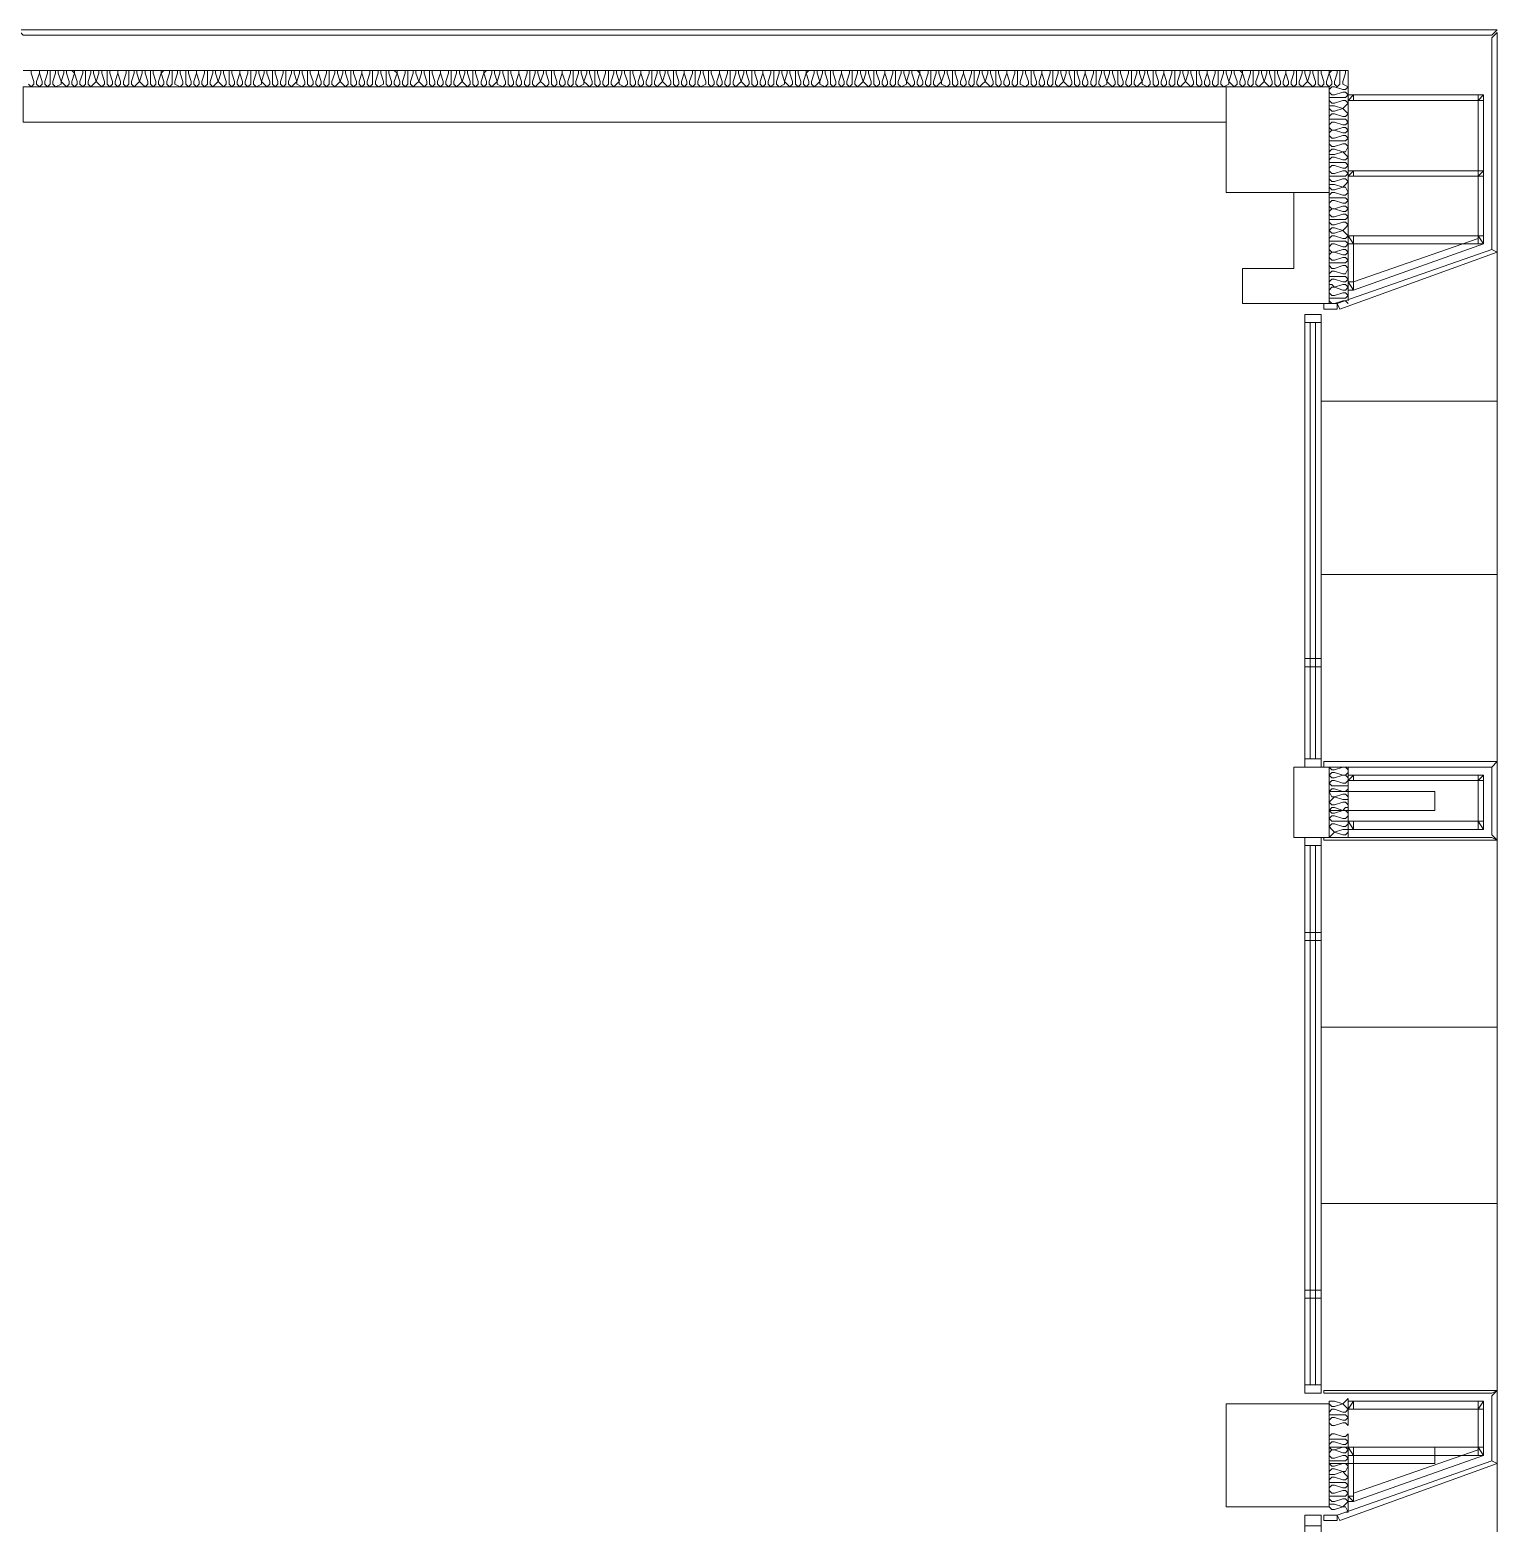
# Model space of a CAD drawing. Header units: millimetres. Extents: x -4005 to 126991, y -1911 to 106703.
# Drawn here: x 73593 to 82010, y 79587 to 88152 of the extents above; entities that cross this region are included whole.
import ezdxf

# ---------------------------------------------------------------- set-up
doc = ezdxf.new("R2010")
doc.units = ezdxf.units.MM
doc.layers.add('PDF_형상', color=7, linetype='Continuous')

msp = doc.modelspace()

# ---------------------------------------------------------------- linework, layer by layer
at = {"layer": 'PDF_형상', "lineweight": 5}
for points in [[(73554.2, 88121.3), (73523.1, 88152.4), (82010.5, 88152.4), (81979.4, 88121.3)], [(81979.4, 86893.3), (82010.5, 86877.7), (82010.5, 88136.9), (81979.4, 88105.8)], [(81979.4, 86893.3), (82010.5, 86877.7), (82010.5, 88136.9), (81979.4, 88105.8)], [(73647.5, 87903.7), (73631.9, 87857.1), (73631.9, 87841.5), (73647.5, 87826), (73663, 87841.5), (73663, 87857.1)], [(73849.5, 87903.7), (73834, 87857.1), (73834, 87841.5), (73849.5, 87826), (73865.1, 87841.5), (73865.1, 87857.1)], [(74098.3, 87903.7), (74082.7, 87857.1), (74082.7, 87841.5), (74098.3, 87826), (74113.8, 87841.5), (74113.8, 87857.1)], [(74347, 87903.7), (74331.4, 87857.1), (74331.4, 87841.5), (74347, 87826), (74362.5, 87841.5), (74362.5, 87857.1)], [(74549.1, 87903.7), (74533.5, 87857.1), (74533.5, 87841.5), (74549.1, 87826), (74564.6, 87841.5), (74564.6, 87857.1)], [(74797.8, 87903.7), (74782.2, 87857.1), (74782.2, 87841.5), (74797.8, 87826), (74813.3, 87841.5), (74813.3, 87857.1)], [(75248.6, 87903.7), (75233, 87857.1), (75233, 87841.5), (75248.6, 87826), (75264.1, 87841.5), (75264.1, 87857.1)], [(75497.3, 87903.7), (75481.7, 87857.1), (75481.7, 87841.5), (75497.3, 87826), (75512.8, 87841.5), (75512.8, 87857.1)], [(75699.4, 87903.7), (75683.8, 87857.1), (75683.8, 87841.5), (75699.4, 87826), (75714.9, 87841.5), (75714.9, 87857.1)], [(75948.1, 87903.7), (75932.5, 87857.1), (75932.5, 87841.5), (75948.1, 87826), (75963.6, 87841.5), (75963.6, 87857.1)], [(76196.8, 87903.7), (76181.2, 87857.1), (76181.2, 87841.5), (76196.8, 87826), (76212.3, 87841.5), (76212.3, 87857.1)], [(76398.9, 87903.7), (76383.3, 87857.1), (76383.3, 87841.5), (76398.9, 87826), (76414.4, 87841.5), (76414.4, 87857.1)], [(76647.6, 87903.7), (76632, 87857.1), (76632, 87841.5), (76647.6, 87826), (76663.1, 87841.5), (76663.1, 87857.1)], [(77098.4, 87903.7), (77082.8, 87857.1), (77082.8, 87841.5), (77098.4, 87826), (77113.9, 87841.5), (77113.9, 87857.1)], [(77347.1, 87903.7), (77331.5, 87857.1), (77331.5, 87841.5), (77347.1, 87826), (77362.6, 87841.5), (77362.6, 87857.1)], [(77549.2, 87903.7), (77533.6, 87857.1), (77533.6, 87841.5), (77549.2, 87826), (77564.7, 87841.5), (77564.7, 87857.1)], [(77797.9, 87903.7), (77782.3, 87857.1), (77782.3, 87841.5), (77797.9, 87826), (77813.4, 87841.5), (77813.4, 87857.1)], [(78046.6, 87903.7), (78031.1, 87857.1), (78031.1, 87841.5), (78046.6, 87826), (78062.1, 87841.5), (78062.1, 87857.1)], [(78248.7, 87903.7), (78233.1, 87857.1), (78233.1, 87841.5), (78248.7, 87826), (78264.2, 87841.5), (78264.2, 87857.1)], [(78497.4, 87903.7), (78481.9, 87857.1), (78481.9, 87841.5), (78497.4, 87826), (78512.9, 87841.5), (78512.9, 87857.1)], [(78699.5, 87903.7), (78683.9, 87857.1), (78683.9, 87841.5), (78699.5, 87826), (78715, 87841.5), (78715, 87857.1)], [(78948.2, 87903.7), (78932.6, 87857.1), (78932.6, 87841.5), (78948.2, 87826), (78963.7, 87841.5), (78963.7, 87857.1)], [(79196.9, 87903.7), (79181.4, 87857.1), (79181.4, 87841.5), (79196.9, 87826), (79212.5, 87841.5), (79212.5, 87857.1)], [(79399, 87903.7), (79383.4, 87857.1), (79383.4, 87841.5), (79399, 87826), (79414.5, 87841.5), (79414.5, 87857.1)], [(79647.7, 87903.7), (79632.2, 87857.1), (79632.2, 87841.5), (79647.7, 87826), (79663.2, 87841.5), (79663.2, 87857.1)], [(80098.5, 87903.7), (80083, 87857.1), (80083, 87841.5), (80098.5, 87826), (80114, 87841.5), (80114, 87857.1)], [(80347.2, 87903.7), (80331.7, 87857.1), (80331.7, 87841.5), (80347.2, 87826), (80362.8, 87841.5), (80362.8, 87857.1)], [(80549.3, 87903.7), (80533.8, 87857.1), (80533.8, 87841.5), (80549.3, 87826), (80564.8, 87841.5), (80564.8, 87857.1)], [(80798, 87903.7), (80782.5, 87857.1), (80782.5, 87841.5), (80798, 87826), (80813.6, 87841.5), (80813.6, 87857.1)], [(81046.7, 87903.7), (81031.2, 87857.1), (81031.2, 87841.5), (81046.7, 87826), (81062.3, 87841.5), (81062.3, 87857.1)], [(81046.7, 87219.7), (80456, 87219.7), (80456, 87826), (81046.7, 87826)], [(81155.5, 87779.3), (81186.6, 87779.3), (81186.6, 87748.2), (81155.5, 87748.2)], [(81901.7, 87779.3), (81932.8, 87779.3), (81932.8, 87748.2), (81901.7, 87748.2)], [(81077.8, 87577.2), (81124.5, 87561.7), (81140, 87561.7), (81155.5, 87577.2), (81140, 87592.8), (81124.5, 87592.8)], [(81155.5, 87344.1), (81186.6, 87344.1), (81186.6, 87313), (81155.5, 87313)], [(81901.7, 87344.1), (81932.8, 87344.1), (81932.8, 87313), (81901.7, 87313)], [(81077.8, 87126.5), (81124.5, 87110.9), (81140, 87110.9), (81155.5, 87126.5), (81140, 87142), (81124.5, 87142)], [(81901.7, 86924.4), (81932.8, 86924.4), (81932.8, 86971), (81901.7, 86971)], [(81077.8, 86877.7), (81124.5, 86862.2), (81140, 86862.2), (81155.5, 86877.7), (81140, 86893.3), (81124.5, 86893.3)], [(81108.9, 86551.3), (81093.4, 86582.4), (81979.4, 86893.3), (82010.5, 86877.7)], [(81108.9, 86551.3), (81093.4, 86582.4), (81979.4, 86893.3), (82010.5, 86877.7)], [(81077.8, 86675.7), (81124.5, 86660.1), (81140, 86660.1), (81155.5, 86675.7), (81140, 86691.2), (81124.5, 86691.2)], [(81155.5, 86660.1), (81186.6, 86660.1), (81186.6, 86706.7), (81155.5, 86706.7)], [(80906.8, 86473.6), (80906.8, 86520.2), (81000.1, 86520.2), (81000.1, 86473.6)], [(81015.6, 86582.4), (81093.4, 86582.4), (81093.4, 86551.3), (81015.6, 86551.3), (81015.6, 86582.4), (81093.4, 86582.4), (81093.4, 86551.3), (81015.6, 86551.3)], [(80906.8, 84499.4), (80906.8, 84546), (81000.1, 84546), (81000.1, 84499.4)], [(80906.8, 83924.3), (80906.8, 83970.9), (81000.1, 83970.9), (81000.1, 83924.3)], [(81979.4, 83924.3), (82010.5, 83955.3), (81015.6, 83955.3), (81015.6, 83924.3)], [(81979.4, 83924.3), (82010.5, 83955.3), (81015.6, 83955.3), (81015.6, 83924.3)], [(81979.4, 83535.6), (82010.5, 83504.5), (82010.5, 83955.3), (81979.4, 83924.3)], [(81979.4, 83535.6), (82010.5, 83504.5), (82010.5, 83955.3), (81979.4, 83924.3)], [(81046.7, 83520.1), (81046.7, 83924.3), (80844.6, 83924.3), (80844.6, 83520.1)], [(81155.5, 83877.6), (81186.6, 83877.6), (81186.6, 83846.5), (81155.5, 83846.5)], [(81901.7, 83877.6), (81932.8, 83877.6), (81932.8, 83846.5), (81901.7, 83846.5)], [(81077.8, 83753.3), (81062.3, 83737.7), (81046.7, 83722.2), (81062.3, 83706.6), (81077.8, 83706.6), (81124.5, 83722.2), (81140, 83722.2), (81155.5, 83706.6), (81155.5, 83691.1), (81140, 83691.1), (81124.5, 83675.5), (81077.8, 83691.1), (81062.3, 83691.1), (81046.7, 83675.5), (81653, 83675.5), (81653, 83784.4), (81046.7, 83784.4), (81062.3, 83753.3)], [(81077.8, 83753.3), (81124.5, 83737.7), (81140, 83737.7), (81155.5, 83737.7), (81155.5, 83753.3), (81140, 83768.8), (81124.5, 83768.8)], [(81155.5, 83566.7), (81186.6, 83566.7), (81186.6, 83613.4), (81155.5, 83613.4)], [(81901.7, 83566.7), (81932.8, 83566.7), (81932.8, 83613.4), (81901.7, 83613.4)], [(80906.8, 83473.5), (80906.8, 83520.1), (81000.1, 83520.1), (81000.1, 83473.5)], [(81979.4, 83520.1), (82010.5, 83504.5), (81015.6, 83504.5), (81015.6, 83520.1)], [(81979.4, 83520.1), (82010.5, 83504.5), (81015.6, 83504.5), (81015.6, 83520.1)], [(81077.8, 83551.2), (81124.5, 83535.6), (81140, 83535.6), (81155.5, 83551.2), (81155.5, 83566.7), (81140, 83566.7), (81124.5, 83566.7)], [(80906.8, 82929.4), (80906.8, 82976), (81000.1, 82976), (81000.1, 82929.4)], [(80906.8, 80877.5), (80906.8, 80924.1), (81000.1, 80924.1), (81000.1, 80877.5)], [(80906.8, 80333.4), (80906.8, 80380.1), (81000.1, 80380.1), (81000.1, 80333.4)], [(81979.4, 80333.4), (82010.5, 80349), (81015.6, 80349), (81015.6, 80333.4)], [(81979.4, 80333.4), (82010.5, 80349), (81015.6, 80349), (81015.6, 80333.4)], [(81979.4, 79944.8), (82010.5, 79929.3), (82010.5, 80349), (81979.4, 80317.9)], [(81979.4, 79944.8), (82010.5, 79929.3), (82010.5, 80349), (81979.4, 80317.9)], [(81046.7, 80271.3), (80456, 80271.3), (80456, 79680.6), (81046.7, 79680.6)], [(81046.7, 79680.6), (81046.7, 80271.3), (80456, 80271.3), (80456, 79680.6)], [(81155.5, 80302.3), (81155.5, 80146.9), (81140, 80162.4), (81124.5, 80162.4), (81077.8, 80146.9), (81062.3, 80146.9), (81046.7, 80162.4), (81046.7, 80178), (81062.3, 80193.5), (81077.8, 80193.5), (81124.5, 80178), (81140, 80178), (81155.5, 80193.5), (81140, 80209.1), (81124.5, 80209.1), (81077.8, 80209.1), (81062.3, 80209.1), (81046.7, 80209.1), (81046.7, 80224.6), (81062.3, 80240.2), (81077.8, 80240.2), (81124.5, 80224.6), (81140, 80224.6), (81155.5, 80240.2), (81140, 80255.7), (81124.5, 80271.3), (81077.8, 80255.7), (81062.3, 80255.7), (81046.7, 80271.3), (81046.7, 80286.8), (81062.3, 80286.8), (81077.8, 80286.8), (81124.5, 80271.3), (81140, 80286.8)], [(81155.5, 80286.8), (81186.6, 80286.8), (81186.6, 80240.2), (81155.5, 80240.2)], [(81901.7, 80286.8), (81932.8, 80286.8), (81932.8, 80240.2), (81901.7, 80240.2)], [(81124.5, 79680.6), (81140, 79696.1), (81155.5, 79711.6), (81140, 79727.2), (81124.5, 79727.2), (81077.8, 79711.6), (81062.3, 79711.6), (81046.7, 79727.2), (81046.7, 79742.7), (81062.3, 79742.7), (81077.8, 79742.7), (81124.5, 79742.7), (81140, 79742.7), (81155.5, 79758.3), (81140, 79773.8), (81124.5, 79773.8), (81077.8, 79758.3), (81062.3, 79758.3), (81046.7, 79773.8), (81046.7, 79789.4), (81062.3, 79804.9), (81077.8, 79804.9), (81124.5, 79789.4), (81140, 79789.4), (81155.5, 79804.9), (81140, 79820.5), (81124.5, 79820.5), (81077.8, 79820.5), (81062.3, 79820.5), (81046.7, 79820.5), (81046.7, 79836), (81062.3, 79851.5), (81077.8, 79851.5), (81124.5, 79836), (81140, 79836), (81155.5, 79851.5), (81140, 79867.1), (81124.5, 79882.6), (81140, 79882.6), (81155.5, 79913.7), (81140, 79929.3), (81124.5, 79929.3), (81077.8, 79913.7), (81062.3, 79913.7), (81046.7, 79929.3), (81046.7, 79944.8), (81062.3, 79944.8), (81077.8, 79944.8), (81124.5, 79944.8), (81140, 79944.8), (81155.5, 79960.4), (81140, 79975.9), (81124.5, 79975.9), (81077.8, 79960.4), (81062.3, 79960.4), (81046.7, 79975.9), (81046.7, 79991.4), (81062.3, 80007), (81077.8, 80007), (81124.5, 79991.4), (81140, 79991.4), (81155.5, 80007), (81140, 80022.5), (81124.5, 80022.5), (81077.8, 80007), (81062.3, 80007), (81046.7, 80022.5), (81046.7, 80038.1), (81062.3, 80053.6), (81077.8, 80053.6), (81124.5, 80038.1), (81140, 80038.1), (81155.5, 80053.6), (81140, 80069.2), (81124.5, 80069.2), (81077.8, 80069.2), (81062.3, 80069.2), (81046.7, 80069.2), (81046.7, 80084.7), (81062.3, 80100.3), (81077.8, 80100.3), (81124.5, 80084.7), (81140, 80084.7), (81155.5, 80100.3), (81155.5, 79649.5), (81140, 79680.6)], [(81155.5, 79975.9), (81186.6, 79975.9), (81186.6, 80022.5), (81155.5, 80022.5)], [(81901.7, 79975.9), (81932.8, 79975.9), (81932.8, 80022.5), (81901.7, 80022.5)], [(81108.9, 79602.8), (81093.4, 79633.9), (81979.4, 79944.8), (82010.5, 79929.3)], [(81108.9, 79602.8), (81093.4, 79633.9), (81979.4, 79944.8), (82010.5, 79929.3)], [(81124.5, 79882.6), (81077.8, 79898.2), (81062.3, 79898.2), (81046.7, 79882.6), (81046.7, 79867.1), (81062.3, 79867.1), (81077.8, 79867.1)], [(81155.5, 79711.6), (81186.6, 79711.6), (81186.6, 79742.7), (81155.5, 79742.7)], [(81124.5, 79680.6), (81077.8, 79696.1), (81062.3, 79696.1), (81046.7, 79696.1), (81046.7, 79680.6), (81062.3, 79665), (81077.8, 79665)], [(80906.8, 79571.7), (80906.8, 79633.9), (81000.1, 79633.9), (81000.1, 79571.7)], [(81015.6, 79633.9), (81015.6, 79602.8), (81093.4, 79602.8), (81093.4, 79633.9)], [(81015.6, 79633.9), (81015.6, 79602.8), (81093.4, 79602.8), (81093.4, 79633.9)]]:
    msp.add_lwpolyline(points, close=True, dxfattribs=at)
for points in [[(73554.2, 87919.2), (81155.5, 87919.2), (81155.5, 86597.9)], [(81155.5, 86582.4), (81140, 86597.9), (81124.5, 86597.9), (81077.8, 86582.4), (81062.3, 86582.4), (81046.7, 86597.9), (81046.7, 86613.5), (81062.3, 86613.5), (81077.8, 86613.5), (81124.5, 86613.5), (81140, 86613.5), (81155.5, 86629), (81140, 86644.6), (81124.5, 86644.6), (81077.8, 86629), (81062.3, 86629), (81046.7, 86644.6), (81046.7, 86660.1), (81062.3, 86675.7), (81077.8, 86675.7), (81062.3, 86691.2), (81046.7, 86691.2), (81046.7, 86706.7), (81062.3, 86722.3), (81077.8, 86722.3), (81124.5, 86706.7), (81140, 86706.7), (81155.5, 86722.3), (81140, 86737.8), (81124.5, 86737.8), (81077.8, 86737.8), (81062.3, 86737.8), (81046.7, 86737.8), (81046.7, 86753.4), (81062.3, 86768.9), (81077.8, 86768.9), (81124.5, 86753.4), (81140, 86753.4), (81155.5, 86784.5), (81140, 86800), (81124.5, 86800), (81077.8, 86784.5), (81062.3, 86784.5), (81046.7, 86800), (81046.7, 86815.6), (81062.3, 86815.6), (81077.8, 86815.6), (81124.5, 86815.6), (81140, 86815.6), (81155.5, 86831.1), (81140, 86846.7), (81124.5, 86846.7), (81077.8, 86831.1), (81062.3, 86831.1), (81046.7, 86846.7), (81046.7, 86862.2), (81062.3, 86877.7), (81077.8, 86877.7), (81062.3, 86877.7), (81046.7, 86893.3), (81046.7, 86908.8), (81062.3, 86924.4), (81077.8, 86924.4), (81124.5, 86908.8), (81140, 86908.8), (81155.5, 86924.4), (81140, 86939.9), (81124.5, 86939.9), (81077.8, 86939.9), (81062.3, 86939.9), (81046.7, 86939.9), (81046.7, 86955.5), (81062.3, 86971), (81077.8, 86971), (81124.5, 86955.5), (81140, 86955.5), (81155.5, 86971), (81140, 86986.5), (81124.5, 87002.1), (81077.8, 86986.5), (81062.3, 86986.5), (81046.7, 87002.1), (81062.3, 87017.6), (81077.8, 87017.6), (81124.5, 87002.1), (81140, 87017.6), (81155.5, 87033.2), (81140, 87048.7), (81124.5, 87048.7), (81077.8, 87033.2), (81062.3, 87033.2), (81046.7, 87048.7), (81046.7, 87064.3), (81062.3, 87064.3), (81077.8, 87064.3), (81124.5, 87064.3), (81140, 87064.3), (81155.5, 87079.8), (81140, 87095.4), (81124.5, 87095.4), (81077.8, 87079.8), (81062.3, 87079.8), (81046.7, 87095.4), (81046.7, 87110.9), (81062.3, 87126.5), (81077.8, 87126.5), (81062.3, 87126.5), (81046.7, 87142), (81046.7, 87157.5), (81062.3, 87173.1), (81077.8, 87173.1), (81124.5, 87157.5), (81140, 87157.5), (81155.5, 87173.1), (81140, 87188.6), (81124.5, 87188.6), (81077.8, 87188.6), (81062.3, 87188.6), (81046.7, 87188.6), (81046.7, 87204.2), (81062.3, 87219.7), (81077.8, 87219.7), (81124.5, 87204.2), (81140, 87204.2), (81155.5, 87219.7), (81140, 87250.8), (81124.5, 87250.8), (81077.8, 87235.3), (81062.3, 87235.3), (81046.7, 87250.8), (81046.7, 87266.4), (81062.3, 87266.4), (81077.8, 87266.4), (81124.5, 87250.8), (81140, 87266.4), (81155.5, 87281.9), (81140, 87297.4), (81124.5, 87297.4), (81077.8, 87281.9), (81062.3, 87281.9), (81046.7, 87297.4), (81046.7, 87313), (81062.3, 87313), (81077.8, 87313), (81124.5, 87313), (81140, 87313), (81155.5, 87328.5), (81140, 87344.1), (81124.5, 87344.1), (81077.8, 87328.5), (81062.3, 87328.5), (81046.7, 87344.1), (81046.7, 87359.6), (81062.3, 87375.2), (81077.8, 87375.2), (81124.5, 87359.6), (81140, 87359.6), (81155.5, 87375.2), (81140, 87390.7), (81124.5, 87390.7), (81077.8, 87390.7), (81062.3, 87390.7), (81046.7, 87390.7), (81046.7, 87406.3), (81062.3, 87421.8), (81077.8, 87421.8), (81124.5, 87406.3), (81140, 87406.3), (81155.5, 87421.8), (81140, 87437.4), (81124.5, 87452.9), (81077.8, 87437.4), (81062.3, 87437.4), (81046.7, 87437.4), (81046.7, 87452.9), (81062.3, 87468.4), (81077.8, 87468.4), (81124.5, 87452.9), (81140, 87452.9), (81155.5, 87484), (81140, 87499.5), (81124.5, 87499.5), (81077.8, 87484), (81062.3, 87484), (81046.7, 87499.5), (81046.7, 87515.1), (81062.3, 87515.1), (81077.8, 87515.1), (81124.5, 87515.1), (81140, 87515.1), (81155.5, 87530.6), (81140, 87546.2), (81124.5, 87546.2), (81077.8, 87530.6), (81062.3, 87530.6), (81046.7, 87546.2), (81046.7, 87561.7), (81062.3, 87577.2), (81077.8, 87577.2), (81062.3, 87577.2), (81046.7, 87592.8), (81046.7, 87608.3), (81062.3, 87623.9), (81077.8, 87623.9), (81124.5, 87608.3), (81140, 87608.3), (81155.5, 87623.9), (81140, 87639.4), (81124.5, 87639.4), (81077.8, 87639.4), (81062.3, 87639.4), (81046.7, 87639.4), (81046.7, 87655), (81062.3, 87670.5), (81077.8, 87670.5), (81124.5, 87655), (81140, 87655), (81155.5, 87670.5), (81140, 87686.1), (81124.5, 87701.6), (81077.8, 87686.1), (81062.3, 87686.1), (81046.7, 87701.6), (81046.7, 87717.2), (81062.3, 87717.2), (81077.8, 87717.2), (81124.5, 87701.6), (81140, 87717.2), (81155.5, 87732.7), (81140, 87748.2), (81124.5, 87748.2), (81077.8, 87732.7), (81062.3, 87732.7), (81046.7, 87748.2), (81046.7, 87763.8), (81062.3, 87763.8), (81077.8, 87763.8), (81124.5, 87763.8), (81140, 87763.8), (81155.5, 87779.3), (81140, 87794.9), (81124.5, 87794.9), (81077.8, 87779.3), (81062.3, 87779.3), (81046.7, 87794.9), (81046.7, 87810.4), (81062.3, 87826), (81077.8, 87826), (81124.5, 87810.4), (81140, 87810.4), (81155.5, 87826), (81124.5, 87841.5), (81124.5, 87857.1), (81140, 87903.7), (81140, 87919.2), (81124.5, 87919.2), (81108.9, 87919.2), (81108.9, 87903.7), (81108.9, 87857.1), (81108.9, 87841.5), (81093.4, 87826), (81077.8, 87841.5), (81077.8, 87857.1), (81093.4, 87903.7), (81093.4, 87919.2), (81077.8, 87919.2), (81062.3, 87919.2), (81046.7, 87903.7), (81046.7, 87919.2), (81031.2, 87919.2), (81015.6, 87919.2), (81000.1, 87919.2), (81000.1, 87903.7), (81015.6, 87857.1), (81015.6, 87841.5), (81000.1, 87826), (80984.5, 87841.5), (80984.5, 87857.1), (80984.5, 87903.7), (80984.5, 87919.2), (80969, 87919.2), (80953.5, 87919.2), (80953.5, 87903.7), (80969, 87857.1), (80969, 87841.5), (80953.5, 87826), (80937.9, 87841.5), (80922.4, 87857.1), (80937.9, 87903.7), (80937.9, 87919.2), (80922.4, 87919.2), (80906.8, 87919.2), (80906.8, 87903.7), (80922.4, 87857.1), (80906.8, 87841.5), (80891.3, 87826), (80875.7, 87841.5), (80875.7, 87857.1), (80891.3, 87903.7), (80891.3, 87919.2), (80875.7, 87919.2), (80860.2, 87919.2), (80860.2, 87903.7), (80860.2, 87857.1), (80860.2, 87841.5), (80844.6, 87826), (80829.1, 87841.5), (80829.1, 87857.1), (80844.6, 87903.7), (80844.6, 87919.2), (80829.1, 87919.2), (80813.6, 87919.2), (80798, 87919.2), (80798, 87903.7), (80798, 87919.2), (80782.5, 87919.2), (80766.9, 87919.2), (80751.4, 87919.2), (80751.4, 87903.7), (80766.9, 87857.1), (80766.9, 87841.5), (80751.4, 87826), (80735.8, 87841.5), (80735.8, 87857.1), (80735.8, 87903.7), (80735.8, 87919.2), (80720.3, 87919.2), (80704.7, 87919.2), (80704.7, 87903.7), (80720.3, 87857.1), (80720.3, 87841.5), (80704.7, 87826), (80689.2, 87841.5), (80673.6, 87857.1), (80689.2, 87903.7), (80689.2, 87919.2), (80673.6, 87919.2), (80658.1, 87919.2), (80658.1, 87903.7), (80673.6, 87857.1), (80658.1, 87841.5), (80642.6, 87826), (80627, 87841.5), (80627, 87857.1), (80642.6, 87903.7), (80642.6, 87919.2), (80627, 87919.2), (80611.5, 87919.2), (80611.5, 87903.7), (80611.5, 87857.1), (80611.5, 87841.5), (80595.9, 87826), (80580.4, 87841.5), (80580.4, 87857.1), (80595.9, 87903.7), (80595.9, 87919.2), (80580.4, 87919.2), (80564.8, 87919.2), (80549.3, 87919.2), (80549.3, 87903.7), (80533.8, 87919.2), (80518.2, 87919.2), (80502.7, 87919.2), (80502.7, 87903.7), (80518.2, 87857.1), (80518.2, 87841.5), (80502.7, 87826), (80487.1, 87841.5), (80471.6, 87857.1), (80487.1, 87903.7), (80487.1, 87919.2), (80471.6, 87919.2), (80456, 87919.2), (80456, 87903.7), (80471.6, 87857.1), (80471.6, 87841.5), (80440.5, 87826), (80424.9, 87841.5), (80424.9, 87857.1), (80440.5, 87903.7), (80440.5, 87919.2), (80424.9, 87919.2), (80409.4, 87919.2), (80409.4, 87903.7), (80409.4, 87857.1), (80409.4, 87841.5), (80393.8, 87826), (80378.3, 87841.5), (80378.3, 87857.1), (80393.8, 87903.7), (80393.8, 87919.2), (80378.3, 87919.2), (80362.8, 87919.2), (80347.2, 87919.2), (80347.2, 87903.7), (80347.2, 87919.2), (80331.7, 87919.2), (80316.1, 87919.2), (80300.6, 87919.2), (80300.6, 87903.7), (80316.1, 87857.1), (80316.1, 87841.5), (80300.6, 87826), (80285, 87841.5), (80285, 87857.1), (80285, 87903.7), (80285, 87919.2), (80269.5, 87919.2), (80253.9, 87919.2), (80253.9, 87903.7), (80269.5, 87857.1), (80269.5, 87841.5), (80253.9, 87826), (80238.4, 87841.5), (80222.9, 87857.1), (80238.4, 87903.7), (80238.4, 87919.2), (80222.9, 87919.2), (80207.3, 87919.2), (80207.3, 87903.7), (80222.9, 87857.1), (80207.3, 87841.5), (80191.8, 87826), (80176.2, 87841.5), (80176.2, 87857.1), (80191.8, 87903.7), (80191.8, 87919.2), (80176.2, 87919.2), (80160.7, 87919.2), (80160.7, 87903.7), (80160.7, 87857.1), (80160.7, 87841.5), (80145.1, 87826), (80129.6, 87841.5), (80129.6, 87857.1), (80145.1, 87903.7), (80145.1, 87919.2), (80129.6, 87919.2), (80114, 87919.2), (80098.5, 87919.2), (80098.5, 87903.7), (80098.5, 87919.2), (80083, 87919.2), (80067.4, 87919.2), (80051.9, 87919.2), (80051.9, 87903.7), (80067.4, 87857.1), (80067.4, 87841.5), (80051.9, 87826), (80036.3, 87841.5), (80036.3, 87857.1), (80036.3, 87903.7), (80036.3, 87919.2), (80020.8, 87919.2), (80005.2, 87919.2), (80005.2, 87903.7), (80020.8, 87857.1), (80020.8, 87841.5), (80005.2, 87826), (79974.1, 87841.5), (79974.1, 87857.1), (79989.7, 87903.7), (79989.7, 87919.2), (79974.1, 87919.2), (79958.6, 87919.2), (79958.6, 87903.7), (79974.1, 87857.1), (79958.6, 87841.5), (79943.1, 87826), (79927.5, 87841.5), (79927.5, 87857.1), (79943.1, 87903.7), (79943.1, 87919.2), (79927.5, 87919.2), (79912, 87919.2), (79912, 87903.7), (79912, 87857.1), (79912, 87841.5), (79896.4, 87826), (79880.9, 87841.5), (79880.9, 87857.1), (79896.4, 87903.7), (79896.4, 87919.2), (79880.9, 87919.2), (79865.3, 87919.2), (79849.8, 87919.2), (79849.8, 87903.7), (79865.3, 87857.1), (79865.3, 87841.5), (79849.8, 87826), (79834.2, 87841.5), (79834.2, 87857.1), (79834.2, 87903.7), (79834.2, 87919.2), (79818.7, 87919.2), (79803.2, 87919.2), (79803.2, 87903.7), (79818.7, 87857.1), (79818.7, 87841.5), (79803.2, 87826), (79787.6, 87841.5), (79772.1, 87857.1), (79787.6, 87903.7), (79787.6, 87919.2), (79772.1, 87919.2), (79756.5, 87919.2), (79756.5, 87903.7), (79772.1, 87857.1), (79772.1, 87841.5), (79741, 87826), (79725.4, 87841.5), (79725.4, 87857.1), (79741, 87903.7), (79741, 87919.2), (79725.4, 87919.2), (79709.9, 87919.2), (79709.9, 87903.7), (79709.9, 87857.1), (79709.9, 87841.5), (79694.3, 87826), (79678.8, 87841.5), (79678.8, 87857.1), (79694.3, 87903.7), (79694.3, 87919.2), (79678.8, 87919.2), (79663.2, 87919.2), (79647.7, 87919.2), (79647.7, 87903.7), (79647.7, 87919.2), (79632.2, 87919.2), (79616.6, 87919.2), (79601.1, 87919.2), (79601.1, 87903.7), (79616.6, 87857.1), (79616.6, 87841.5), (79601.1, 87826), (79585.5, 87841.5), (79585.5, 87857.1), (79585.5, 87903.7), (79585.5, 87919.2), (79570, 87919.2), (79554.4, 87919.2), (79554.4, 87903.7), (79570, 87857.1), (79570, 87841.5), (79554.4, 87826), (79538.9, 87841.5), (79523.3, 87857.1), (79538.9, 87903.7), (79538.9, 87919.2), (79523.3, 87919.2), (79507.8, 87919.2), (79507.8, 87903.7), (79523.3, 87857.1), (79507.8, 87841.5), (79492.3, 87826), (79476.7, 87841.5), (79476.7, 87857.1), (79492.3, 87903.7), (79492.3, 87919.2), (79476.7, 87919.2), (79461.2, 87919.2), (79461.2, 87903.7), (79461.2, 87857.1), (79461.2, 87841.5), (79445.6, 87826), (79430.1, 87841.5), (79430.1, 87857.1), (79445.6, 87903.7), (79445.6, 87919.2), (79430.1, 87919.2), (79414.5, 87919.2), (79399, 87919.2), (79399, 87903.7), (79399, 87919.2), (79383.4, 87919.2), (79367.9, 87919.2), (79352.4, 87919.2), (79352.4, 87903.7), (79367.9, 87857.1), (79367.9, 87841.5), (79352.4, 87826), (79336.8, 87841.5), (79336.8, 87857.1), (79336.8, 87903.7), (79336.8, 87919.2), (79321.3, 87919.2), (79305.7, 87919.2), (79305.7, 87903.7), (79321.3, 87857.1), (79321.3, 87841.5), (79305.7, 87826), (79274.6, 87841.5), (79274.6, 87857.1), (79290.2, 87903.7), (79290.2, 87919.2), (79274.6, 87919.2), (79259.1, 87919.2), (79259.1, 87903.7), (79259.1, 87857.1), (79259.1, 87841.5), (79243.5, 87826), (79228, 87841.5), (79228, 87857.1), (79243.5, 87903.7), (79243.5, 87919.2), (79228, 87919.2), (79212.5, 87919.2), (79196.9, 87919.2), (79196.9, 87903.7), (79196.9, 87919.2), (79181.4, 87919.2), (79165.8, 87919.2), (79150.3, 87919.2), (79150.3, 87903.7), (79165.8, 87857.1), (79165.8, 87841.5), (79150.3, 87826), (79134.7, 87841.5), (79134.7, 87857.1), (79134.7, 87903.7), (79134.7, 87919.2), (79119.2, 87919.2), (79103.6, 87919.2), (79103.6, 87903.7), (79119.2, 87857.1), (79119.2, 87841.5), (79103.6, 87826), (79088.1, 87841.5), (79072.6, 87857.1), (79088.1, 87903.7), (79088.1, 87919.2), (79072.6, 87919.2), (79057, 87919.2), (79057, 87903.7), (79072.6, 87857.1), (79057, 87841.5), (79041.5, 87826), (79025.9, 87841.5), (79025.9, 87857.1), (79041.5, 87903.7), (79041.5, 87919.2), (79025.9, 87919.2), (79010.4, 87919.2), (79010.4, 87903.7), (79010.4, 87857.1), (79010.4, 87841.5), (78994.8, 87826), (78979.3, 87841.5), (78979.3, 87857.1), (78994.8, 87903.7), (78994.8, 87919.2), (78979.3, 87919.2), (78963.7, 87919.2), (78948.2, 87919.2), (78948.2, 87903.7), (78948.2, 87919.2), (78932.6, 87919.2), (78917.1, 87919.2), (78901.6, 87919.2), (78901.6, 87903.7), (78917.1, 87857.1), (78917.1, 87841.5), (78901.6, 87826), (78886, 87841.5), (78886, 87857.1), (78886, 87903.7), (78886, 87919.2), (78870.5, 87919.2), (78854.9, 87919.2), (78854.9, 87903.7), (78870.5, 87857.1), (78870.5, 87841.5), (78854.9, 87826), (78823.8, 87841.5), (78823.8, 87857.1), (78839.4, 87903.7), (78839.4, 87919.2), (78823.8, 87919.2), (78808.3, 87919.2), (78808.3, 87903.7), (78823.8, 87857.1), (78808.3, 87841.5), (78792.7, 87826), (78777.2, 87841.5), (78777.2, 87857.1), (78792.7, 87903.7), (78792.7, 87919.2), (78777.2, 87919.2), (78761.7, 87919.2), (78761.7, 87903.7), (78761.7, 87857.1), (78761.7, 87841.5), (78746.1, 87826), (78730.6, 87841.5), (78730.6, 87857.1), (78746.1, 87903.7), (78746.1, 87919.2), (78730.6, 87919.2), (78715, 87919.2), (78699.5, 87919.2), (78699.5, 87903.7), (78683.9, 87919.2), (78668.4, 87919.2), (78652.8, 87919.2), (78652.8, 87903.7), (78668.4, 87857.1), (78668.4, 87841.5), (78652.8, 87826), (78637.3, 87841.5), (78621.8, 87857.1), (78637.3, 87903.7), (78637.3, 87919.2), (78621.8, 87919.2), (78606.2, 87919.2), (78606.2, 87903.7), (78621.8, 87857.1), (78621.8, 87841.5), (78590.7, 87826), (78575.1, 87841.5), (78575.1, 87857.1), (78590.7, 87903.7), (78590.7, 87919.2), (78575.1, 87919.2), (78559.6, 87919.2), (78559.6, 87903.7), (78559.6, 87857.1), (78559.6, 87841.5), (78544, 87826), (78528.5, 87841.5), (78528.5, 87857.1), (78544, 87903.7), (78544, 87919.2), (78528.5, 87919.2), (78512.9, 87919.2), (78497.4, 87919.2), (78497.4, 87903.7), (78497.4, 87919.2), (78481.9, 87919.2), (78466.3, 87919.2), (78450.8, 87919.2), (78450.8, 87903.7), (78466.3, 87857.1), (78466.3, 87841.5), (78450.8, 87826), (78435.2, 87841.5), (78435.2, 87857.1), (78435.2, 87903.7), (78435.2, 87919.2), (78419.7, 87919.2), (78404.1, 87919.2), (78404.1, 87903.7), (78419.7, 87857.1), (78419.7, 87841.5), (78404.1, 87826), (78388.6, 87841.5), (78373, 87857.1), (78388.6, 87903.7), (78388.6, 87919.2), (78373, 87919.2), (78357.5, 87919.2), (78357.5, 87903.7), (78373, 87857.1), (78357.5, 87841.5), (78341.9, 87826), (78326.4, 87841.5), (78326.4, 87857.1), (78341.9, 87903.7), (78341.9, 87919.2), (78326.4, 87919.2), (78310.9, 87919.2), (78310.9, 87903.7), (78310.9, 87857.1), (78310.9, 87841.5), (78295.3, 87826), (78279.8, 87841.5), (78279.8, 87857.1), (78295.3, 87903.7), (78295.3, 87919.2), (78279.8, 87919.2), (78264.2, 87919.2), (78248.7, 87919.2), (78248.7, 87903.7), (78248.7, 87919.2), (78233.1, 87919.2), (78217.6, 87919.2), (78202.1, 87919.2), (78202.1, 87903.7), (78217.6, 87857.1), (78217.6, 87841.5), (78202.1, 87826), (78186.5, 87841.5), (78186.5, 87857.1), (78186.5, 87903.7), (78186.5, 87919.2), (78171, 87919.2), (78155.4, 87919.2), (78155.4, 87903.7), (78171, 87857.1), (78171, 87841.5), (78155.4, 87826), (78124.3, 87841.5), (78124.3, 87857.1), (78139.9, 87903.7), (78139.9, 87919.2), (78124.3, 87919.2), (78108.8, 87919.2), (78108.8, 87903.7), (78124.3, 87857.1), (78108.8, 87841.5), (78093.2, 87826), (78077.7, 87841.5), (78077.7, 87857.1), (78093.2, 87903.7), (78093.2, 87919.2), (78077.7, 87919.2), (78062.1, 87919.2), (78046.6, 87903.7), (78046.6, 87919.2), (78031.1, 87919.2), (78015.5, 87919.2), (78000, 87919.2), (78000, 87903.7), (78015.5, 87857.1), (78015.5, 87841.5), (78000, 87826), (77984.4, 87841.5), (77984.4, 87857.1), (77984.4, 87903.7), (77984.4, 87919.2), (77968.9, 87919.2), (77953.3, 87919.2), (77953.3, 87903.7), (77968.9, 87857.1), (77968.9, 87841.5), (77953.3, 87826), (77937.8, 87841.5), (77922.2, 87857.1), (77937.8, 87903.7), (77937.8, 87919.2), (77922.2, 87919.2), (77906.7, 87919.2), (77906.7, 87903.7), (77922.2, 87857.1), (77922.2, 87841.5), (77891.2, 87826), (77875.6, 87841.5), (77875.6, 87857.1), (77891.2, 87903.7), (77891.2, 87919.2), (77875.6, 87919.2), (77860.1, 87919.2), (77860.1, 87903.7), (77860.1, 87857.1), (77860.1, 87841.5), (77844.5, 87826), (77829, 87841.5), (77829, 87857.1), (77844.5, 87903.7), (77844.5, 87919.2), (77829, 87919.2), (77813.4, 87919.2), (77797.9, 87919.2), (77797.9, 87903.7), (77797.9, 87919.2), (77782.3, 87919.2), (77766.8, 87919.2), (77751.3, 87919.2), (77751.3, 87903.7), (77766.8, 87857.1), (77766.8, 87841.5), (77751.3, 87826), (77735.7, 87841.5), (77735.7, 87857.1), (77735.7, 87903.7), (77735.7, 87919.2), (77720.2, 87919.2), (77704.6, 87919.2), (77704.6, 87903.7), (77720.2, 87857.1), (77720.2, 87841.5), (77704.6, 87826), (77689.1, 87841.5), (77673.5, 87857.1), (77689.1, 87903.7), (77689.1, 87919.2), (77673.5, 87919.2), (77658, 87919.2), (77658, 87903.7), (77673.5, 87857.1), (77658, 87841.5), (77642.4, 87826), (77626.9, 87841.5), (77626.9, 87857.1), (77642.4, 87903.7), (77642.4, 87919.2), (77626.9, 87919.2), (77611.4, 87919.2), (77611.4, 87903.7), (77611.4, 87857.1), (77611.4, 87841.5), (77595.8, 87826), (77580.3, 87841.5), (77580.3, 87857.1), (77595.8, 87903.7), (77595.8, 87919.2), (77580.3, 87919.2), (77564.7, 87919.2), (77549.2, 87919.2), (77549.2, 87903.7), (77549.2, 87919.2), (77533.6, 87919.2), (77518.1, 87919.2), (77502.5, 87919.2), (77502.5, 87903.7), (77518.1, 87857.1), (77518.1, 87841.5), (77502.5, 87826), (77487, 87841.5), (77487, 87857.1), (77487, 87903.7), (77487, 87919.2), (77471.5, 87919.2), (77455.9, 87919.2), (77455.9, 87903.7), (77471.5, 87857.1), (77471.5, 87841.5), (77440.4, 87826), (77424.8, 87841.5), (77424.8, 87857.1), (77440.4, 87903.7), (77440.4, 87919.2), (77424.8, 87919.2), (77409.3, 87919.2), (77409.3, 87903.7), (77409.3, 87857.1), (77409.3, 87841.5), (77393.7, 87826), (77378.2, 87841.5), (77378.2, 87857.1), (77393.7, 87903.7), (77393.7, 87919.2), (77378.2, 87919.2), (77362.6, 87919.2), (77347.1, 87919.2), (77347.1, 87903.7), (77347.1, 87919.2), (77331.5, 87919.2), (77316, 87919.2), (77300.5, 87919.2), (77300.5, 87903.7), (77316, 87857.1), (77316, 87841.5), (77300.5, 87826), (77284.9, 87841.5), (77284.9, 87857.1), (77284.9, 87903.7), (77284.9, 87919.2), (77269.4, 87919.2), (77253.8, 87919.2), (77253.8, 87903.7), (77269.4, 87857.1), (77269.4, 87841.5), (77253.8, 87826), (77238.3, 87841.5), (77222.7, 87857.1), (77238.3, 87903.7), (77238.3, 87919.2), (77222.7, 87919.2), (77207.2, 87919.2), (77207.2, 87903.7), (77222.7, 87857.1), (77207.2, 87841.5), (77191.6, 87826), (77176.1, 87841.5), (77176.1, 87857.1), (77191.6, 87903.7), (77191.6, 87919.2), (77176.1, 87919.2), (77160.6, 87919.2), (77160.6, 87903.7), (77160.6, 87857.1), (77160.6, 87841.5), (77145, 87826), (77129.5, 87841.5), (77129.5, 87857.1), (77145, 87903.7), (77145, 87919.2), (77129.5, 87919.2), (77113.9, 87919.2), (77098.4, 87919.2), (77098.4, 87903.7), (77098.4, 87919.2), (77082.8, 87919.2), (77067.3, 87919.2), (77051.7, 87919.2), (77051.7, 87903.7), (77067.3, 87857.1), (77067.3, 87841.5), (77051.7, 87826), (77036.2, 87841.5), (77036.2, 87857.1), (77036.2, 87903.7), (77036.2, 87919.2), (77020.7, 87919.2), (77005.1, 87919.2), (77005.1, 87903.7), (77020.7, 87857.1), (77020.7, 87841.5), (77005.1, 87826), (76974, 87841.5), (76974, 87857.1), (76989.6, 87903.7), (76989.6, 87919.2), (76974, 87919.2), (76958.5, 87919.2), (76958.5, 87903.7), (76974, 87857.1), (76958.5, 87841.5), (76942.9, 87826), (76927.4, 87841.5), (76927.4, 87857.1), (76942.9, 87903.7), (76942.9, 87919.2), (76927.4, 87919.2), (76911.8, 87919.2), (76911.8, 87903.7), (76911.8, 87857.1), (76911.8, 87841.5), (76896.3, 87826), (76880.8, 87841.5), (76880.8, 87857.1), (76896.3, 87903.7), (76896.3, 87919.2), (76880.8, 87919.2), (76865.2, 87919.2), (76849.7, 87919.2), (76849.7, 87903.7), (76865.2, 87857.1), (76865.2, 87841.5), (76849.7, 87826), (76834.1, 87841.5), (76834.1, 87857.1), (76834.1, 87903.7), (76834.1, 87919.2), (76818.6, 87919.2), (76803, 87919.2), (76803, 87903.7), (76818.6, 87857.1), (76818.6, 87841.5), (76803, 87826), (76787.5, 87841.5), (76771.9, 87857.1), (76787.5, 87903.7), (76787.5, 87919.2), (76771.9, 87919.2), (76756.4, 87919.2), (76756.4, 87903.7), (76771.9, 87857.1), (76771.9, 87841.5), (76740.8, 87826), (76725.3, 87841.5), (76725.3, 87857.1), (76740.8, 87903.7), (76740.8, 87919.2), (76725.3, 87919.2), (76709.8, 87919.2), (76709.8, 87903.7), (76709.8, 87857.1), (76709.8, 87841.5), (76694.2, 87826), (76678.7, 87841.5), (76678.7, 87857.1), (76694.2, 87903.7), (76694.2, 87919.2), (76678.7, 87919.2), (76663.1, 87919.2), (76647.6, 87919.2), (76647.6, 87903.7), (76647.6, 87919.2), (76632, 87919.2), (76616.5, 87919.2), (76600.9, 87919.2), (76600.9, 87903.7), (76616.5, 87857.1), (76616.5, 87841.5), (76600.9, 87826), (76585.4, 87841.5), (76585.4, 87857.1), (76585.4, 87903.7), (76585.4, 87919.2), (76569.9, 87919.2), (76554.3, 87919.2), (76554.3, 87903.7), (76569.9, 87857.1), (76569.9, 87841.5), (76554.3, 87826), (76538.8, 87841.5), (76523.2, 87857.1), (76538.8, 87903.7), (76538.8, 87919.2), (76523.2, 87919.2), (76507.7, 87919.2), (76507.7, 87903.7), (76523.2, 87857.1), (76507.7, 87841.5), (76492.1, 87826), (76476.6, 87841.5), (76476.6, 87857.1), (76492.1, 87903.7), (76492.1, 87919.2), (76476.6, 87919.2), (76461, 87919.2), (76461, 87903.7), (76461, 87857.1), (76461, 87841.5), (76445.5, 87826), (76430, 87841.5), (76430, 87857.1), (76445.5, 87903.7), (76445.5, 87919.2), (76430, 87919.2), (76414.4, 87919.2), (76398.9, 87919.2), (76398.9, 87903.7), (76398.9, 87919.2), (76383.3, 87919.2), (76367.8, 87919.2), (76352.2, 87919.2), (76352.2, 87903.7), (76367.8, 87857.1), (76367.8, 87841.5), (76352.2, 87826), (76336.7, 87841.5), (76336.7, 87857.1), (76336.7, 87903.7), (76336.7, 87919.2), (76321.1, 87919.2), (76305.6, 87919.2), (76305.6, 87903.7), (76321.1, 87857.1), (76321.1, 87841.5), (76305.6, 87826), (76274.5, 87841.5), (76274.5, 87857.1), (76290.1, 87903.7), (76290.1, 87919.2), (76274.5, 87919.2), (76259, 87919.2), (76259, 87903.7), (76274.5, 87857.1), (76259, 87841.5), (76243.4, 87826), (76227.9, 87841.5), (76227.9, 87857.1), (76243.4, 87903.7), (76243.4, 87919.2), (76227.9, 87919.2), (76212.3, 87919.2), (76196.8, 87903.7), (76196.8, 87919.2), (76181.2, 87919.2), (76165.7, 87919.2), (76150.2, 87919.2), (76150.2, 87903.7), (76165.7, 87857.1), (76165.7, 87841.5), (76150.2, 87826), (76134.6, 87841.5), (76134.6, 87857.1), (76134.6, 87903.7), (76134.6, 87919.2), (76119.1, 87919.2), (76103.5, 87919.2), (76103.5, 87903.7), (76119.1, 87857.1), (76119.1, 87841.5), (76103.5, 87826), (76088, 87841.5), (76072.4, 87857.1), (76088, 87903.7), (76088, 87919.2), (76072.4, 87919.2), (76056.9, 87919.2), (76056.9, 87903.7), (76072.4, 87857.1), (76056.9, 87841.5), (76041.3, 87826), (76025.8, 87841.5), (76025.8, 87857.1), (76041.3, 87903.7), (76041.3, 87919.2), (76025.8, 87919.2), (76010.2, 87919.2), (76010.2, 87903.7), (76010.2, 87857.1), (76010.2, 87841.5), (75994.7, 87826), (75979.2, 87841.5), (75979.2, 87857.1), (75994.7, 87903.7), (75994.7, 87919.2), (75979.2, 87919.2), (75963.6, 87919.2), (75948.1, 87919.2), (75948.1, 87903.7), (75948.1, 87919.2), (75932.5, 87919.2), (75917, 87919.2), (75901.4, 87919.2), (75901.4, 87903.7), (75917, 87857.1), (75917, 87841.5), (75901.4, 87826), (75885.9, 87841.5), (75885.9, 87857.1), (75885.9, 87903.7), (75885.9, 87919.2), (75870.4, 87919.2), (75854.8, 87919.2), (75854.8, 87903.7), (75870.4, 87857.1), (75870.4, 87841.5), (75854.8, 87826), (75839.3, 87841.5), (75823.7, 87857.1), (75839.3, 87903.7), (75839.3, 87919.2), (75823.7, 87919.2), (75808.2, 87919.2), (75808.2, 87903.7), (75823.7, 87857.1), (75808.2, 87841.5), (75792.6, 87826), (75777.1, 87841.5), (75777.1, 87857.1), (75792.6, 87903.7), (75792.6, 87919.2), (75777.1, 87919.2), (75761.5, 87919.2), (75761.5, 87903.7), (75761.5, 87857.1), (75761.5, 87841.5), (75746, 87826), (75730.4, 87841.5), (75730.4, 87857.1), (75746, 87903.7), (75746, 87919.2), (75730.4, 87919.2), (75714.9, 87919.2), (75699.4, 87919.2), (75699.4, 87903.7), (75683.8, 87919.2), (75668.3, 87919.2), (75652.7, 87919.2), (75652.7, 87903.7), (75668.3, 87857.1), (75668.3, 87841.5), (75652.7, 87826), (75637.2, 87841.5), (75637.2, 87857.1), (75637.2, 87903.7), (75637.2, 87919.2), (75621.6, 87919.2), (75606.1, 87919.2), (75606.1, 87903.7), (75621.6, 87857.1), (75621.6, 87841.5), (75590.5, 87826), (75575, 87841.5), (75575, 87857.1), (75590.5, 87903.7), (75590.5, 87919.2), (75575, 87919.2), (75559.5, 87919.2), (75559.5, 87903.7), (75559.5, 87857.1), (75559.5, 87841.5), (75543.9, 87826), (75528.4, 87841.5), (75528.4, 87857.1), (75543.9, 87903.7), (75543.9, 87919.2), (75528.4, 87919.2), (75512.8, 87919.2), (75497.3, 87919.2), (75497.3, 87903.7), (75497.3, 87919.2), (75481.7, 87919.2), (75466.2, 87919.2), (75450.6, 87919.2), (75450.6, 87903.7), (75466.2, 87857.1), (75466.2, 87841.5), (75450.6, 87826), (75435.1, 87841.5), (75435.1, 87857.1), (75435.1, 87903.7), (75435.1, 87919.2), (75419.6, 87919.2), (75404, 87919.2), (75404, 87903.7), (75419.6, 87857.1), (75419.6, 87841.5), (75404, 87826), (75388.5, 87841.5), (75372.9, 87857.1), (75388.5, 87903.7), (75388.5, 87919.2), (75372.9, 87919.2), (75357.4, 87919.2), (75357.4, 87903.7), (75372.9, 87857.1), (75357.4, 87841.5), (75341.8, 87826), (75326.3, 87841.5), (75326.3, 87857.1), (75341.8, 87903.7), (75341.8, 87919.2), (75326.3, 87919.2), (75310.7, 87919.2), (75310.7, 87903.7), (75310.7, 87857.1), (75310.7, 87841.5), (75295.2, 87826), (75279.7, 87841.5), (75279.7, 87857.1), (75295.2, 87903.7), (75295.2, 87919.2), (75279.7, 87919.2), (75264.1, 87919.2), (75248.6, 87919.2), (75248.6, 87903.7), (75248.6, 87919.2), (75233, 87919.2), (75217.5, 87919.2), (75201.9, 87919.2), (75201.9, 87903.7), (75217.5, 87857.1), (75217.5, 87841.5), (75201.9, 87826), (75186.4, 87841.5), (75186.4, 87857.1), (75186.4, 87903.7), (75186.4, 87919.2), (75170.8, 87919.2), (75155.3, 87919.2), (75155.3, 87903.7), (75170.8, 87857.1), (75170.8, 87841.5), (75155.3, 87826), (75124.2, 87841.5), (75124.2, 87857.1), (75139.7, 87903.7), (75139.7, 87919.2), (75124.2, 87919.2), (75108.7, 87919.2), (75108.7, 87903.7), (75124.2, 87857.1), (75108.7, 87841.5), (75093.1, 87826), (75077.6, 87841.5), (75077.6, 87857.1), (75093.1, 87903.7), (75093.1, 87919.2), (75077.6, 87919.2), (75062, 87919.2), (75062, 87903.7), (75062, 87857.1), (75062, 87841.5), (75046.5, 87826), (75030.9, 87841.5), (75030.9, 87857.1), (75046.5, 87903.7), (75046.5, 87919.2), (75030.9, 87919.2), (75015.4, 87919.2), (74999.8, 87919.2), (74999.8, 87903.7), (75015.4, 87857.1), (75015.4, 87841.5), (74999.8, 87826), (74984.3, 87841.5), (74984.3, 87857.1), (74984.3, 87903.7), (74984.3, 87919.2), (74968.8, 87919.2), (74953.2, 87919.2), (74953.2, 87903.7), (74968.8, 87857.1), (74968.8, 87841.5), (74953.2, 87826), (74937.7, 87841.5), (74922.1, 87857.1), (74937.7, 87903.7), (74937.7, 87919.2), (74922.1, 87919.2), (74906.6, 87919.2), (74906.6, 87903.7), (74922.1, 87857.1), (74922.1, 87841.5), (74891, 87826), (74875.5, 87841.5), (74875.5, 87857.1), (74891, 87903.7), (74891, 87919.2), (74875.5, 87919.2), (74859.9, 87919.2), (74859.9, 87903.7), (74859.9, 87857.1), (74859.9, 87841.5), (74844.4, 87826), (74828.9, 87841.5), (74828.9, 87857.1), (74844.4, 87903.7), (74844.4, 87919.2), (74828.9, 87919.2), (74813.3, 87919.2), (74797.8, 87919.2), (74797.8, 87903.7), (74797.8, 87919.2), (74782.2, 87919.2), (74766.7, 87919.2), (74751.1, 87919.2), (74751.1, 87903.7), (74766.7, 87857.1), (74766.7, 87841.5), (74751.1, 87826), (74735.6, 87841.5), (74735.6, 87857.1), (74735.6, 87903.7), (74735.6, 87919.2), (74720, 87919.2), (74704.5, 87919.2), (74704.5, 87903.7), (74720, 87857.1), (74720, 87841.5), (74704.5, 87826), (74689, 87841.5), (74673.4, 87857.1), (74689, 87903.7), (74689, 87919.2), (74673.4, 87919.2), (74657.9, 87919.2), (74657.9, 87903.7), (74673.4, 87857.1), (74657.9, 87841.5), (74642.3, 87826), (74626.8, 87841.5), (74626.8, 87857.1), (74642.3, 87903.7), (74642.3, 87919.2), (74626.8, 87919.2), (74611.2, 87919.2), (74611.2, 87903.7), (74611.2, 87857.1), (74611.2, 87841.5), (74595.7, 87826), (74580.1, 87841.5), (74580.1, 87857.1), (74595.7, 87903.7), (74595.7, 87919.2), (74580.1, 87919.2), (74564.6, 87919.2), (74549.1, 87919.2), (74549.1, 87903.7), (74549.1, 87919.2), (74533.5, 87919.2), (74518, 87919.2), (74502.4, 87919.2), (74502.4, 87903.7), (74518, 87857.1), (74518, 87841.5), (74502.4, 87826), (74486.9, 87841.5), (74486.9, 87857.1), (74486.9, 87903.7), (74486.9, 87919.2), (74471.3, 87919.2), (74455.8, 87919.2), (74455.8, 87903.7), (74471.3, 87857.1), (74471.3, 87841.5), (74455.8, 87826), (74424.7, 87841.5), (74424.7, 87857.1), (74440.2, 87903.7), (74440.2, 87919.2), (74424.7, 87919.2), (74409.1, 87919.2), (74409.1, 87903.7), (74409.1, 87857.1), (74409.1, 87841.5), (74393.6, 87826), (74378.1, 87841.5), (74378.1, 87857.1), (74393.6, 87903.7), (74393.6, 87919.2), (74378.1, 87919.2), (74362.5, 87919.2), (74347, 87903.7), (74347, 87919.2), (74331.4, 87919.2), (74315.9, 87919.2), (74300.3, 87919.2), (74300.3, 87903.7), (74315.9, 87857.1), (74315.9, 87841.5), (74300.3, 87826), (74284.8, 87841.5), (74284.8, 87857.1), (74284.8, 87903.7), (74284.8, 87919.2), (74269.2, 87919.2), (74253.7, 87919.2), (74253.7, 87903.7), (74269.2, 87857.1), (74269.2, 87841.5), (74253.7, 87826), (74238.2, 87841.5), (74222.6, 87857.1), (74238.2, 87903.7), (74238.2, 87919.2), (74222.6, 87919.2), (74207.1, 87919.2), (74207.1, 87903.7), (74222.6, 87857.1), (74207.1, 87841.5), (74191.5, 87826), (74176, 87841.5), (74176, 87857.1), (74191.5, 87903.7), (74191.5, 87919.2), (74176, 87919.2), (74160.4, 87919.2), (74160.4, 87903.7), (74160.4, 87857.1), (74160.4, 87841.5), (74144.9, 87826), (74129.3, 87841.5), (74129.3, 87857.1), (74144.9, 87903.7), (74144.9, 87919.2), (74129.3, 87919.2), (74113.8, 87919.2), (74098.3, 87919.2), (74098.3, 87903.7), (74098.3, 87919.2), (74082.7, 87919.2), (74067.2, 87919.2), (74051.6, 87919.2), (74051.6, 87903.7), (74067.2, 87857.1), (74067.2, 87841.5), (74051.6, 87826), (74036.1, 87841.5), (74036.1, 87857.1), (74036.1, 87903.7), (74036.1, 87919.2), (74020.5, 87919.2), (74005, 87919.2), (74005, 87903.7), (74020.5, 87857.1), (74020.5, 87841.5), (74005, 87826), (73989.4, 87841.5), (73973.9, 87857.1), (73989.4, 87903.7), (73989.4, 87919.2), (73973.9, 87919.2), (73958.4, 87919.2), (73958.4, 87903.7), (73973.9, 87857.1), (73958.4, 87841.5), (73942.8, 87826), (73927.3, 87841.5), (73927.3, 87857.1), (73942.8, 87903.7), (73942.8, 87919.2), (73927.3, 87919.2), (73911.7, 87919.2), (73911.7, 87903.7), (73911.7, 87857.1), (73911.7, 87841.5), (73896.2, 87826), (73880.6, 87841.5), (73880.6, 87857.1), (73896.2, 87903.7), (73896.2, 87919.2), (73880.6, 87919.2), (73865.1, 87919.2), (73849.5, 87919.2), (73849.5, 87903.7), (73834, 87919.2), (73818.5, 87919.2), (73802.9, 87919.2), (73802.9, 87903.7), (73818.5, 87857.1), (73818.5, 87841.5), (73802.9, 87826), (73787.4, 87841.5), (73771.8, 87857.1), (73787.4, 87903.7), (73787.4, 87919.2), (73771.8, 87919.2), (73756.3, 87919.2), (73756.3, 87903.7), (73771.8, 87857.1), (73771.8, 87841.5), (73740.7, 87826), (73725.2, 87841.5), (73725.2, 87857.1), (73740.7, 87903.7), (73740.7, 87919.2), (73725.2, 87919.2), (73709.6, 87919.2), (73709.6, 87903.7), (73709.6, 87857.1), (73709.6, 87841.5), (73694.1, 87826), (73678.5, 87841.5), (73678.5, 87857.1), (73694.1, 87903.7), (73694.1, 87919.2), (73678.5, 87919.2), (73663, 87919.2), (73647.5, 87919.2), (73647.5, 87903.7), (73647.5, 87919.2), (73631.9, 87919.2), (73616.4, 87919.2), (73600.8, 87919.2), (73600.8, 87903.7), (73616.4, 87857.1), (73616.4, 87841.5), (73600.8, 87826), (73585.3, 87841.5)], [(80456, 87826), (73554.2, 87826), (73554.2, 87623.9), (80456, 87623.9)], [(73647.5, 87826), (81046.7, 87826), (81046.7, 87142), (81046.7, 87826), (81046.7, 86582.4)], [(80844.6, 87219.7), (80844.6, 86784.5), (80549.3, 86784.5), (80549.3, 86582.4), (81046.7, 86582.4), (81046.7, 87826), (80456, 87826), (80456, 87219.7), (81046.7, 87219.7)], [(81901.7, 87779.3), (81186.6, 87779.3), (81155.5, 87748.2)], [(81155.5, 86706.7), (81186.6, 86660.1), (81932.8, 86924.4), (81901.7, 86971), (81901.7, 87748.2)], [(81932.8, 87779.3), (81901.7, 87748.2), (81186.6, 87748.2)], [(81932.8, 86971), (81932.8, 87748.2)], [(82010.5, 83955.3), (82010.5, 87421.8)], [(81901.7, 87344.1), (81186.6, 87344.1), (81155.5, 87313)], [(81932.8, 87344.1), (81901.7, 87313), (81186.6, 87313)], [(81186.6, 86691.2), (81186.6, 86924.4), (81155.5, 86924.4), (81155.5, 86971), (81186.6, 86971), (81186.6, 86924.4), (81155.5, 86971), (81901.7, 86971)], [(81186.6, 86706.7), (81901.7, 86955.5)], [(81901.7, 86924.4), (81155.5, 86924.4), (81155.5, 86691.2)], [(80906.8, 83924.3), (80906.8, 86520.2)], [(81000.1, 83924.3), (81000.1, 86520.2)], [(80937.9, 83970.9), (80937.9, 86473.6)], [(80969, 83970.9), (80969, 86473.6)], [(82010.5, 86022.8), (81000.1, 86022.8)], [(82010.5, 85027.9), (81000.1, 85027.9)], [(81046.7, 83924.3), (81062.3, 83908.7), (81077.8, 83908.7), (81124.5, 83924.3), (81140, 83924.3), (81155.5, 83908.7), (81155.5, 83893.2), (81140, 83877.6), (81124.5, 83877.6), (81077.8, 83893.2), (81062.3, 83893.2), (81046.7, 83877.6), (81062.3, 83862.1), (81077.8, 83862.1), (81124.5, 83877.6), (81140, 83877.6), (81155.5, 83862.1), (81155.5, 83846.5), (81140, 83831), (81124.5, 83831), (81077.8, 83846.5), (81062.3, 83846.5), (81046.7, 83831), (81062.3, 83815.4), (81077.8, 83815.4), (81124.5, 83815.4), (81140, 83815.4), (81155.5, 83815.4), (81155.5, 83799.9), (81140, 83784.4), (81124.5, 83784.4), (81077.8, 83799.9), (81062.3, 83799.9), (81046.7, 83784.4)], [(81155.5, 83520.1), (81155.5, 83924.3)], [(81901.7, 83877.6), (81186.6, 83877.6), (81155.5, 83846.5)], [(81932.8, 83877.6), (81901.7, 83846.5)], [(81932.8, 83566.7), (81901.7, 83613.4), (81901.7, 83846.5), (81186.6, 83846.5)], [(81932.8, 83613.4), (81932.8, 83846.5)], [(81046.7, 83675.5), (81062.3, 83660), (81077.8, 83660), (81124.5, 83675.5), (81140, 83675.5), (81155.5, 83660), (81155.5, 83644.4), (81140, 83628.9), (81124.5, 83628.9), (81077.8, 83644.4), (81062.3, 83644.4), (81046.7, 83628.9), (81062.3, 83613.4), (81077.8, 83613.4), (81124.5, 83613.4), (81140, 83613.4), (81155.5, 83613.4), (81155.5, 83597.8), (81140, 83582.3), (81124.5, 83582.3), (81077.8, 83597.8), (81062.3, 83597.8), (81046.7, 83582.3), (81062.3, 83566.7), (81077.8, 83551.2), (81062.3, 83535.6), (81046.7, 83520.1)], [(81901.7, 83566.7), (81186.6, 83566.7), (81155.5, 83613.4)], [(81901.7, 83613.4), (81186.6, 83613.4)], [(80906.8, 80333.4), (80906.8, 83520.1)], [(81000.1, 80333.4), (81000.1, 83520.1)], [(80937.9, 80380.1), (80937.9, 83473.5)], [(80969, 80380.1), (80969, 83473.5)], [(82010.5, 83504.5), (82010.5, 80349)], [(82010.5, 82432), (81000.1, 82432)], [(82010.5, 81421.6), (81000.1, 81421.6)], [(81901.7, 80286.8), (81186.6, 80286.8), (81155.5, 80240.2)], [(81932.8, 80286.8), (81901.7, 80240.2)], [(81901.7, 80022.5), (81901.7, 80240.2), (81186.6, 80240.2)], [(81932.8, 80022.5), (81932.8, 80240.2)], [(81046.7, 80022.5), (81653, 80022.5), (81653, 79929.3), (81046.7, 79929.3)], [(81186.6, 79727.2), (81186.6, 79975.9), (81155.5, 80022.5), (81901.7, 80022.5), (81932.8, 79975.9), (81186.6, 79711.6), (81155.5, 79742.7)], [(81186.6, 79758.3), (81901.7, 80007)], [(81155.5, 79727.2), (81155.5, 79975.9), (81901.7, 79975.9)], [(82010.5, 76447.3), (82010.5, 79929.3)], [(80906.8, 76431.7), (80906.8, 79633.9)], [(81000.1, 76431.7), (81000.1, 79633.9)], [(81140, 79649.5), (81155.5, 79649.5)]]:
    msp.add_lwpolyline(points, dxfattribs=at)

doc.saveas('drawing.dxf')
